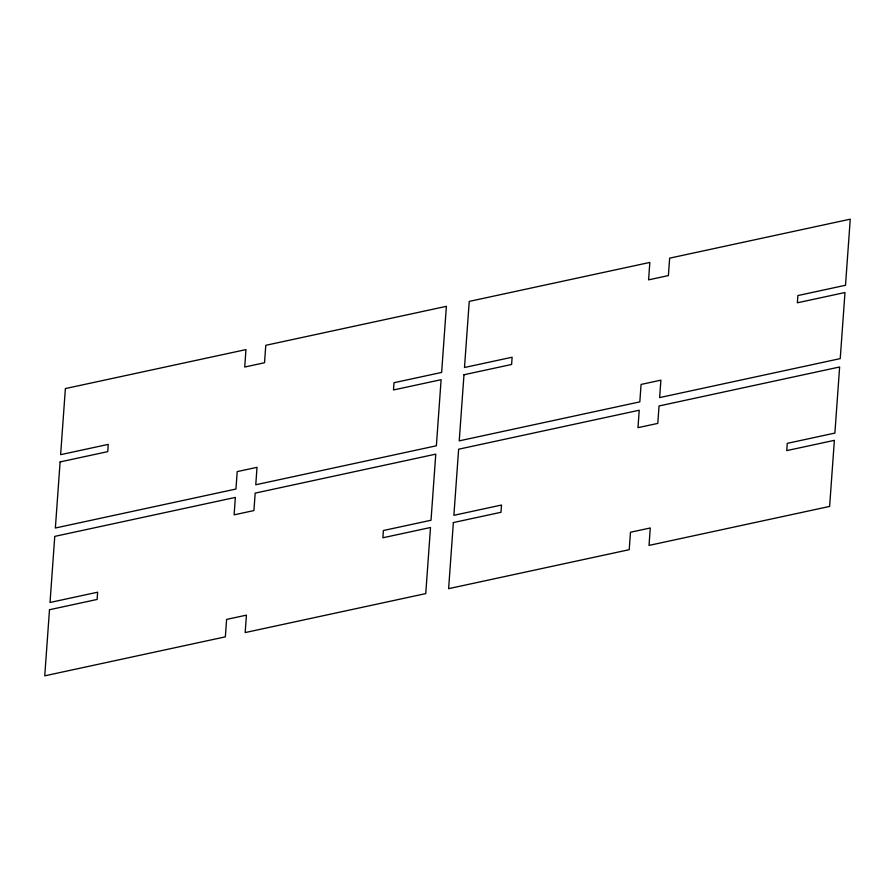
<?xml version="1.0" encoding="UTF-8"?>
<svg xmlns="http://www.w3.org/2000/svg" width="895" height="895" viewBox="0 0 895 895"><rect width="100%" height="100%" fill="white"/><g stroke="black" fill="none" stroke-linecap="round" stroke-linejoin="round"><path stroke-width="1.34" d="M49.493 609.73L44.75 675.826L225.35 636.848L226.603 619.418L246.416 615.145L245.163 632.575L425.751 593.598L430.506 527.502L382.881 537.772L383.396 530.522L431.021 520.252L435.764 454.145L255.176 493.123L253.923 510.564L234.11 514.838L235.363 497.407L54.763 536.385L50.019 602.48L97.644 592.199L97.119 599.449L49.493 609.73M60.11 461.921L55.367 528.016L235.956 489.039L237.209 471.609L257.022 467.335L255.769 484.766L436.368 445.788L441.112 379.693L393.487 389.963L394.013 382.713L441.638 372.432L446.381 306.336L265.781 345.313L264.528 362.743L244.727 367.028L245.968 349.598L65.38 388.575L60.625 454.671L108.25 444.39L107.736 451.639L60.11 461.921M453.362 522.568L448.619 588.664L629.219 549.687L630.472 532.256L650.273 527.972L649.032 545.402L829.62 506.425L834.375 440.329L786.75 450.61L787.264 443.361L834.89 433.079L839.633 366.984L659.044 405.961L657.791 423.391L637.978 427.665L639.231 410.234L458.632 449.212L453.888 515.307L501.513 505.037L500.987 512.287L453.362 522.568M463.979 374.748L459.236 440.855L639.824 401.877L641.077 384.436L660.89 380.162L659.637 397.593L840.237 358.615L844.981 292.52L797.356 302.801L797.881 295.551L845.506 285.27L850.25 219.174L669.65 258.152L668.397 275.582L648.584 279.855L649.837 262.425L469.248 301.402L464.494 367.498L512.119 357.228L511.604 364.478L463.979 374.748"/></g></svg>
